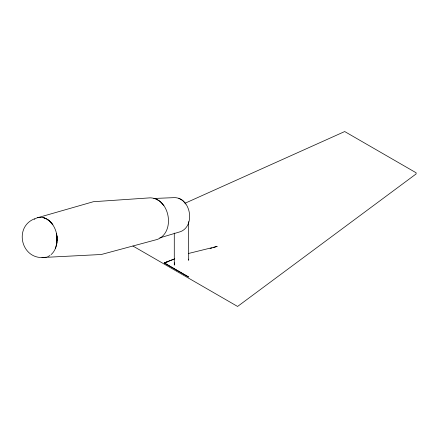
<?xml version="1.0" encoding="UTF-8"?>
<svg xmlns="http://www.w3.org/2000/svg" width="438" height="438" viewBox="0 0 438 438"><rect width="100%" height="100%" fill="white"/><g stroke="black" fill="none" stroke-linecap="round" stroke-linejoin="round"><path stroke-width="0.66" d="M174.28 233.065L174.28 265.132L174.587 262.767M56.376 245.619L56.989 236.411L56.453 233.29L56.31 235.48L56.989 236.411L56.945 242.652L55.456 248.379M56.847 240.659L57.154 239.559M34.361 219.274L35.374 218.606A20.197 14.887 80.5 0 1 40.384 217.303M185.039 203.237L344.695 131.548L416.1 172.769L416.1 173.946L237.593 306.452L132.928 246.025M34.613 218.77C13.397 226.988 21.265 259.953 44.326 257.418L101.32 254.494L157.395 239.411C175.66 232.195 169.971 198.556 150.316 197.834L93.376 201.715L37.564 217.724M174.778 258.831L164.228 262.92L188.554 276.964L164.228 262.92L173.618 259.28M164.228 262.92L167.453 261.908M210.087 248.603L212.025 247.996M213.317 247.596L217.193 246.386L188.543 253.471M159.815 237.867L180.566 231.642C195.512 225.734 190.859 198.206 174.773 197.615L153.787 198.474M39.869 217.325C45.218 217.051 49.959 220.544 52.834 224.814L49.045 220.588L47.928 219.947M41.966 257.32L44.326 257.418M178.814 198.206L182.641 200.412L185.887 204.031M155.249 198.551L159.93 201.25L163.894 205.674M44.577 218.009L45.694 218.655M188.614 221.661L188.701 260.281L188.597 259.143M43.012 217.566A20.197 14.887 80.5 0 1 56.529 233.629A20.197 14.887 80.5 0 1 51.06 254.62M49.965 255.453A20.197 14.887 80.5 0 1 47.622 256.69M46.373 257.09A20.197 14.887 80.5 0 1 45.103 257.341"/></g></svg>
